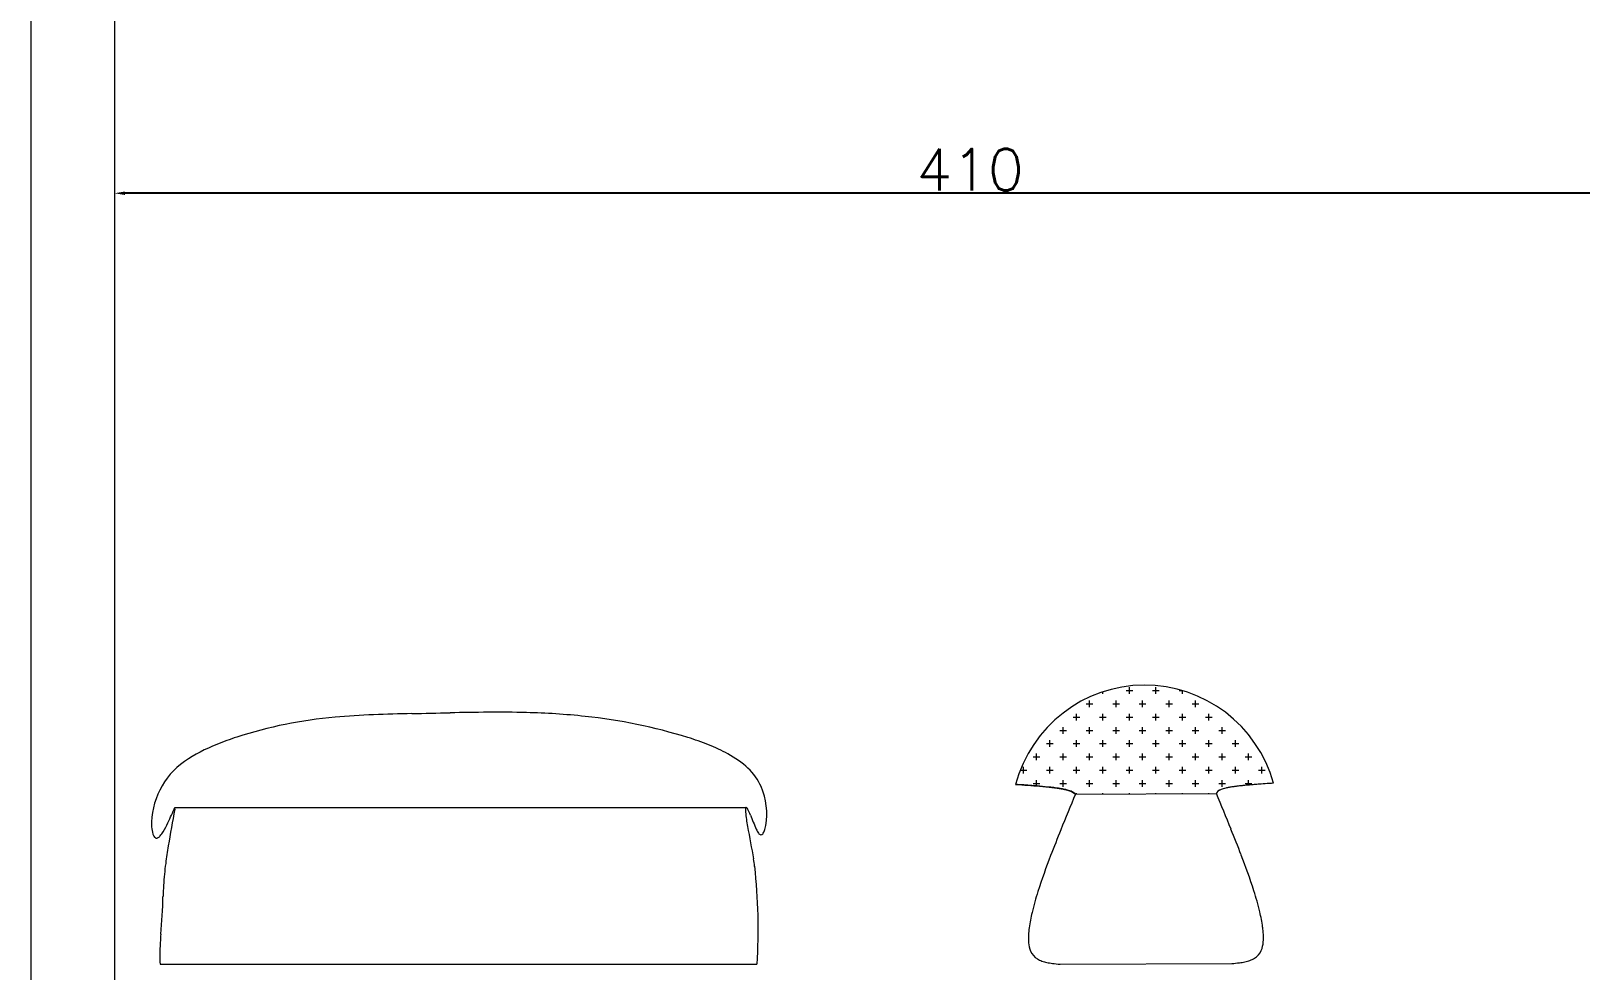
# Model space of a CAD drawing. Extents: x 3270 to 6851, y -140 to 2884.
# Drawn here: x 3828.4 to 4199.5, y 624.1 to 849.1 of the extents above; entities that cross this region are included whole.
import ezdxf

# ---------------------------------------------------------------- set-up
doc = ezdxf.new("R2010")
doc.units = 0
doc.header["$LTSCALE"] = 20
doc.layers.get('0').update_dxf_attribs({"linetype": 'CONTINUOUS', "lineweight": 15})
doc.layers.get('DEFPOINTS').update_dxf_attribs({"linetype": 'CONTINUOUS'})
doc.layers.add('Ö-MOBİLYA', color=31, linetype='CONTINUOUS', lineweight=18)
doc.layers.add('ölçü', color=102, linetype='CONTINUOUS', lineweight=15)
doc.styles.get("Standard").update_dxf_attribs({"font": 'txttw.shx'})
doc.dimstyles.new('YAZI', dxfattribs={"dimtxt": 10, "dimasz": 2.5, "dimexe": 1.25, "dimexo": 0.625, "dimtad": 1, "dimdec": 0, "dimtxsty": 'Standard', "dimcen": 2.5, "dimse1": 1, "dimse2": 1, "dimclrd": 256, "dimclrt": 256, "dimadec": 0, "dimazin": 0, "dimtfac": 1, "dimtdec": 0, "dimtmove": 0, "dimatfit": 3, "dimfxl": 1, "dimarcsym": 0})

# ---------------------------------------------------------------- blocks, each defined once
blk = doc.blocks.new('*D128')
at = {"layer": 'DEFPOINTS', "color": 0, "transparency": 16777216}
for p in [(3848.38, 810.24), (3848.38, 810.24), (4258.38, 810.24)]:
    blk.add_point(p, dxfattribs=at)
at = {"layer": 'ölçü', "lineweight": -2, "transparency": 16777216}
blk.add_line((4255.88, 810.24), (3850.88, 810.24), dxfattribs=at)
at = {"layer": 'ölçü', "transparency": 16777216}
for points in [[(3850.88, 810.66), (3850.88, 809.83), (3848.38, 810.24)], [(4255.88, 810.66), (4255.88, 809.83), (4258.38, 810.24)]]:
    blk.add_solid(points, dxfattribs=at)
at = {"layer": 'ölçü', "transparency": 16777216, "insert": (4053.38, 815.87), "char_height": 10, "attachment_point": 5}
blk.add_mtext('410', dxfattribs=at)

msp = doc.modelspace()

# ---------------------------------------------------------------- linework, layer by layer
for p, q in [((3828.38, 922.74), (3828.38, 222.74)), ((3848.38, 922.74), (3848.38, 242.74))]:
    msp.add_line(p, q)
at = {"layer": 'Ö-MOBİLYA'}
for p, q in [((4085.2, 690.27), (4085.2, 690.78)), ((4090.76, 691.07), (4092.35, 691.07)), ((4091.55, 690.27), (4091.55, 691.86)), ((4097.11, 691.07), (4098.7, 691.07)), ((4097.9, 690.27), (4097.9, 691.86)), ((4103.46, 691.07), (4104.32, 691.07)), ((4104.25, 690.27), (4104.25, 691.09)), ((4081.23, 687.89), (4082.82, 687.89)), ((4082.03, 687.1), (4082.03, 688.69)), ((4087.58, 687.89), (4089.17, 687.89)), ((4088.38, 687.1), (4088.38, 688.69)), ((4093.93, 687.89), (4095.52, 687.89)), ((4094.73, 687.1), (4094.73, 688.69)), ((4100.28, 687.89), (4101.87, 687.89)), ((4101.08, 687.1), (4101.08, 688.69)), ((4106.63, 687.89), (4108.22, 687.89)), ((4107.43, 687.1), (4107.43, 688.69)), ((4078.06, 684.72), (4079.65, 684.72)), ((4078.85, 683.92), (4078.85, 685.51)), ((4084.41, 684.72), (4086, 684.72)), ((4085.2, 683.92), (4085.2, 685.51)), ((4090.76, 684.72), (4092.35, 684.72)), ((4091.55, 683.92), (4091.55, 685.51)), ((4097.11, 684.72), (4098.7, 684.72)), ((4097.9, 683.92), (4097.9, 685.51)), ((4103.46, 684.72), (4105.05, 684.72)), ((4104.25, 683.92), (4104.25, 685.51)), ((4109.81, 684.72), (4111.4, 684.72)), ((4110.6, 683.92), (4110.6, 685.51)), ((4074.88, 681.54), (4076.47, 681.54)), ((4075.68, 680.75), (4075.68, 682.34)), ((4081.23, 681.54), (4082.82, 681.54)), ((4082.03, 680.75), (4082.03, 682.34)), ((4087.58, 681.54), (4089.17, 681.54)), ((4088.38, 680.75), (4088.38, 682.34)), ((4093.93, 681.54), (4095.52, 681.54)), ((4094.73, 680.75), (4094.73, 682.34)), ((4100.28, 681.54), (4101.87, 681.54)), ((4101.08, 680.75), (4101.08, 682.34)), ((4106.63, 681.54), (4108.22, 681.54)), ((4107.43, 680.75), (4107.43, 682.34)), ((4112.98, 681.54), (4114.57, 681.54)), ((4113.78, 680.75), (4113.78, 682.34)), ((4069.33, 674.4), (4069.33, 675.99)), ((4071.71, 678.37), (4073.3, 678.37)), ((4072.5, 677.57), (4072.5, 679.16)), ((4075.68, 674.4), (4075.68, 675.99)), ((4078.06, 678.37), (4079.65, 678.37)), ((4078.85, 677.57), (4078.85, 679.16)), ((4082.03, 674.4), (4082.03, 675.99)), ((4084.41, 678.37), (4086, 678.37)), ((4085.2, 677.57), (4085.2, 679.16)), ((4088.38, 674.4), (4088.38, 675.99)), ((4090.76, 678.37), (4092.35, 678.37)), ((4091.55, 677.57), (4091.55, 679.16)), ((4094.73, 674.4), (4094.73, 675.99)), ((4097.11, 678.37), (4098.7, 678.37)), ((4097.9, 677.57), (4097.9, 679.16)), ((4101.08, 674.4), (4101.08, 675.99)), ((4103.46, 678.37), (4105.05, 678.37)), ((4104.25, 677.57), (4104.25, 679.16)), ((4107.43, 674.4), (4107.43, 675.99)), ((4109.81, 678.37), (4111.4, 678.37)), ((4110.6, 677.57), (4110.6, 679.16)), ((4113.78, 674.4), (4113.78, 675.99)), ((4116.16, 678.37), (4117.75, 678.37)), ((4116.95, 677.57), (4116.95, 679.16)), ((4120.13, 674.4), (4120.13, 675.99)), ((4065.4, 672.02), (4066.95, 672.02)), ((4066.15, 671.22), (4066.15, 672.81)), ((4068.53, 675.19), (4070.12, 675.19)), ((4071.71, 672.02), (4073.3, 672.02)), ((4072.5, 671.22), (4072.5, 672.81)), ((4074.88, 675.19), (4076.47, 675.19)), ((4078.06, 672.02), (4079.65, 672.02)), ((4078.85, 671.22), (4078.85, 672.81)), ((4081.23, 675.19), (4082.82, 675.19)), ((4084.41, 672.02), (4086, 672.02)), ((4085.2, 671.22), (4085.2, 672.81)), ((4087.58, 675.19), (4089.17, 675.19)), ((4090.76, 672.02), (4092.35, 672.02)), ((4091.55, 671.22), (4091.55, 672.81)), ((4093.93, 675.19), (4095.52, 675.19)), ((4097.11, 672.02), (4098.7, 672.02)), ((4097.9, 671.22), (4097.9, 672.81)), ((4100.28, 675.19), (4101.87, 675.19)), ((4103.46, 672.02), (4105.05, 672.02)), ((4104.25, 671.22), (4104.25, 672.81)), ((4106.63, 675.19), (4108.22, 675.19)), ((4109.81, 672.02), (4111.4, 672.02)), ((4110.6, 671.22), (4110.6, 672.81)), ((4112.98, 675.19), (4114.57, 675.19)), ((4116.16, 672.02), (4117.75, 672.02)), ((4116.95, 671.22), (4116.95, 672.81)), ((4119.33, 675.19), (4120.92, 675.19)), ((4122.51, 672.02), (4124.1, 672.02)), ((4123.3, 671.22), (4123.3, 672.81)), ((4068.53, 668.84), (4070.12, 668.84)), ((4069.33, 668.23), (4069.33, 669.64)), ((4074.88, 668.84), (4076.47, 668.84)), ((4075.68, 668.05), (4075.68, 669.64)), ((4081.23, 668.84), (4082.82, 668.84)), ((4082.03, 668.05), (4082.03, 669.64)), ((4087.58, 668.84), (4089.17, 668.84)), ((4088.38, 668.05), (4088.38, 669.64)), ((4093.93, 668.84), (4095.52, 668.84)), ((4094.73, 668.05), (4094.73, 669.64)), ((4100.28, 668.84), (4101.87, 668.84)), ((4101.08, 668.05), (4101.08, 669.64)), ((4106.63, 668.84), (4108.22, 668.84)), ((4107.43, 668.05), (4107.43, 669.64)), ((4112.98, 668.84), (4114.57, 668.84)), ((4113.78, 668.05), (4113.78, 669.64)), ((4119.33, 668.84), (4120.92, 668.84)), ((4120.13, 668.43), (4120.13, 669.64)), ((4078.63, 666.27, 33.61), (4112.4, 666.43, 32.32)), ((4078.63, 666.27), (4112.4, 666.43)), ((4078.63, 666.27), (4112.4, 666.43)), ((4078.85, 666.27), (4078.85, 666.46)), ((4085.2, 666.3), (4085.2, 666.46)), ((4091.55, 666.33), (4091.55, 666.46)), ((4097.9, 666.36), (4097.9, 666.46)), ((4104.25, 666.39), (4104.25, 666.46)), ((4110.6, 666.42), (4110.6, 666.46)), ((3862.85, 663.08), (3999.71, 663.08)), ((3859.31, 625.53), (4002.33, 625.53)), ((4074.94, 625.5), (4116.1, 625.65))]:
    msp.add_line(p, q, dxfattribs=at)
for centre, radius, start, end in [((4095.22, 660.38, 97.96), 32, 15.3906, 165.135), ((4095.22, 660.38), 32, 15.3906, 165.135), ((4095.22, 660.38), 32, 15.3906, 165.135), ((3909.91, 580.77), 104.26, 94.7757, 108.0049), ((3918.15, 500.3), 185.15, 92.3772, 95.2448), ((3927.43, 275.63), 410.01, 91.0879, 92.3712), ((3747.56, 9202.8), 8518.97, 271.157477, 271.218937), ((3942.45, 65.5), 620.4, 90.41835, 91.26221), ((3939.93, 408.09), 277.81, 88.5171, 90.4142), ((3943.1, 515.98), 169.87, 83.8966, 88.6451), ((3947.78, 557.46), 128.13, 72.7647, 84.002), ((3902.19, 606.04), 77.85, 108.3485, 112.1043), ((3965, 613.33), 69.67, 68.3145, 72.6767), ((3886.65, 642.87), 37.88, 111.2965, 124.5366), ((3976.14, 640.92), 39.92, 61.2006, 68.5504), ((3984.62, 655.74), 22.84, 47.0687, 61.9196), ((3875.7, 658.96), 18.42, 124.8396, 181.661), ((3991.14, 662.65), 13.34, 23.9627, 47.3598), ((3987.67, 661.44), 17.01, 350.8465, 22.9404), ((4019.45, 14.06), 656.07, 85.74038, 86.08139), ((4019.45, 14.06), 656.07, 85.74038, 86.08139), ((4055.3, 496.29), 172.51, 84.8637, 85.7169), ((4055.3, 496.29), 172.51, 84.8637, 85.7169), ((4063.62, 588.61), 79.81, 82.9474, 84.8802), ((4063.62, 588.61), 79.81, 82.9474, 84.8802), ((4122.49, 626.76), 41.7, 96.9201, 99.1455), ((4123.34, 620.5), 48.02, 96.2601, 98.3669), ((4126.68, 591.88), 76.83, 95.3376, 96.8886), ((4127.75, 581.49), 87.27, 94.8725, 96.348), ((4133.45, 517.75), 151.27, 94.2984, 95.2791), ((4134.9, 499.18), 169.89, 94.3175, 94.9186), ((4165.99, 81.35), 588.88, 93.88596, 94.27266), ((4165.99, 81.35), 588.88, 93.88596, 94.27266), ((4068.16, 625.64), 42.51, 80.8242, 82.8884), ((4068.16, 625.64), 42.51, 80.8242, 82.8884), ((4071.24, 644.85), 23.05, 77.8437, 80.778), ((4071.24, 644.85), 23.05, 77.8437, 80.778), ((5089.58, 246.81), 1094.51, 157.46532, 157.94895), ((4073.52, 655.53), 12.13, 73.5599, 77.7703), ((4073.52, 655.53), 12.13, 73.5599, 77.7703), ((4075.12, 660.98), 6.45, 67.5266, 73.4336), ((4075.12, 660.98), 6.45, 67.5266, 73.4336), ((4076.11, 663.41), 3.83, 59.8018, 67.3025), ((4076.32, 663.84), 3.35, 50.407, 67.8347), ((4076.36, 663.89), 3.29, 50.3148, 59.3617), ((4075.25, 662.45), 5.11, 48.4812, 51.0773), ((4074.74, 661.84), 5.9, 48.6556, 50.9029), ((4114.64, 665.35), 2.48, 147.9512, 154.3213), ((4114.34, 665.51), 2.14, 149.7805, 154.6585), ((3101.46, 246.96), 1094.51, 22.05105, 22.53468), ((4113.7, 665.92), 1.38, 123.727, 151.1261), ((4113.68, 665.94), 1.35, 123.4988, 147.5026), ((4114.22, 665.18), 2.29, 116.3427, 124.2346), ((4114.22, 665.18), 2.29, 116.3427, 124.2346), ((4114.89, 663.84), 3.79, 110.3387, 116.3745), ((4114.89, 663.84), 3.79, 110.3387, 116.3745), ((4115.82, 661.33), 6.46, 105.9179, 110.3887), ((4115.82, 661.33), 6.46, 105.9179, 110.3887), ((4117.05, 657.04), 10.93, 102.6582, 105.9608), ((4117.05, 657.04), 10.93, 102.6582, 105.9608), ((4119.24, 647.03), 21.17, 99.1926, 102.5063), ((4118.62, 650.11), 18.03, 100.2238, 102.6895), ((4120.55, 639.47), 28.85, 98.3755, 100.2455), ((3746.36, 713.5), 126.94, 334.7866, 336.5979), ((4382.2, 567.75), 527.98, 169.6465, 170.6126), ((3824.49, 669.63), 38.95, 349.6572, 350.3206), ((4004.06, 662.43), 4.51, 174.264, 185.8122), ((3999.73, 662.94), 0.166, 46.734, 203.264), ((4038.16, 665.58), 38.75, 185.3512, 190.5424), ((3998.64, 661.89), 1.68, 25.1666, 44.2574), ((3987.68, 656.02), 14.11, 21.8002, 27.837), ((4058.92, 682.64), 61.94, 200.1916, 203.6015), ((3864.47, 658.75), 7.19, 182.5963, 196.5736), ((3853.99, 660.79), 7.02, 319.6407, 329.5696), ((3839.49, 669.48), 23.93, 329.1972, 335.1453), ((7052.01, 1221.5), 3103.44, 190.45204, 190.59772), ((4006.94, 659.98), 5.24, 204.1529, 215.7165), ((4001.81, 658.34), 2.46, 320.4764, 340.9571), ((3997.47, 659.99), 7.1, 339.7585, 349.8203), ((4415.68, 520.09), 367.31, 157.9951, 159.0338), ((3775.35, 520.25), 367.31, 20.9662, 22.0049), ((3859.63, 657.32), 2.15, 196.767, 218.1597), ((3858.49, 656.39), 0.674, 216.4577, 289.4723), ((3858.05, 657.26), 1.65, 293.6219, 321.5666), ((4036.98, 625.32), 178, 170.7709, 172.1326), ((4003.41, 657.36), 0.846, 211.2343, 256.4284), ((4003.24, 657.12), 0.579, 267.0606, 323.3348), ((3944.31, 638.17), 84.44, 172.1644, 173.9377), ((3941.4, 640.73), 60.93, 7.7628, 9.4463), ((4218.59, 595.13), 156.42, 158.8654, 162.2021), ((3972.45, 595.28), 156.42, 17.7979, 21.1346), ((3932.61, 640.02), 72.61, 174.4127, 178.6537), ((3871.67, 634.13), 130.95, 356.2335, 6.5047), ((4138.49, 620.88), 72.29, 162.2345, 166.3799), ((4052.54, 621.04), 72.29, 13.6201, 17.7655), ((3725.77, 644.98), 134.28, 354.7483, 358.6121), ((4104.84, 629.05), 37.65, 166.4035, 172.0515), ((4086.2, 629.21), 37.65, 7.9485, 13.5965), ((3969.26, 623.64), 110.14, 175.2855, 176.3078), ((4083.3, 631.87), 15.94, 171.3845, 184.3025), ((4107.73, 632.03), 15.94, 355.6975, 8.6155), ((3909.8, 627.47), 50.56, 176.3084, 179.8262), ((3890.08, 627.62), 30.84, 179.9802, 183.8822), ((4074.25, 631.19), 6.86, 184.3165, 201.8488), ((4071.48, 630.14), 3.89, 202.6383, 239.7348), ((4119.56, 630.3), 3.89, 300.2652, 337.3617), ((4116.79, 631.35), 6.86, 338.1512, 355.6835), ((4072.49, 631.73), 5.78, 239.0542, 250.7889), ((4073.72, 635.12), 9.38, 250.4749, 258.1683), ((4075.36, 642.55), 16.99, 257.9035, 262.3932), ((4080.26, 679.43), 54.2, 262.4171, 264.3637), ((4110.77, 679.59), 54.2, 275.6363, 277.5829), ((4115.68, 642.7), 16.99, 277.6068, 282.0965), ((4117.31, 635.28), 9.38, 281.8317, 289.5251), ((4118.55, 631.89), 5.78, 289.2111, 300.9458)]:
    msp.add_arc(centre, radius, start, end, dxfattribs=at)
for points in [[(4064.29, 668.59, 97.96), (4069.98, 668.17, 86.77), (4078.63, 666.27, 33.61)], [(4126.08, 668.88, 97.96), (4120.38, 668.46, 86.77), (4112.4, 666.43, 32.32)]]:
    msp.add_spline(points, degree=3, dxfattribs=at)

# ---------------------------------------------------------------- dimensions: what is measured, and where the dimension line sits
at = {"layer": 'ölçü'}
dim = msp.add_aligned_dim(p1=(4258.38, 810.24), p2=(3848.38, 810.24), distance=0, dimstyle='YAZI', dxfattribs=at)
dim.commit()
dim.dimension.update_dxf_attribs({"geometry": '*D128', "text_midpoint": (4053.38, 815.87)})

doc.saveas('drawing.dxf')
